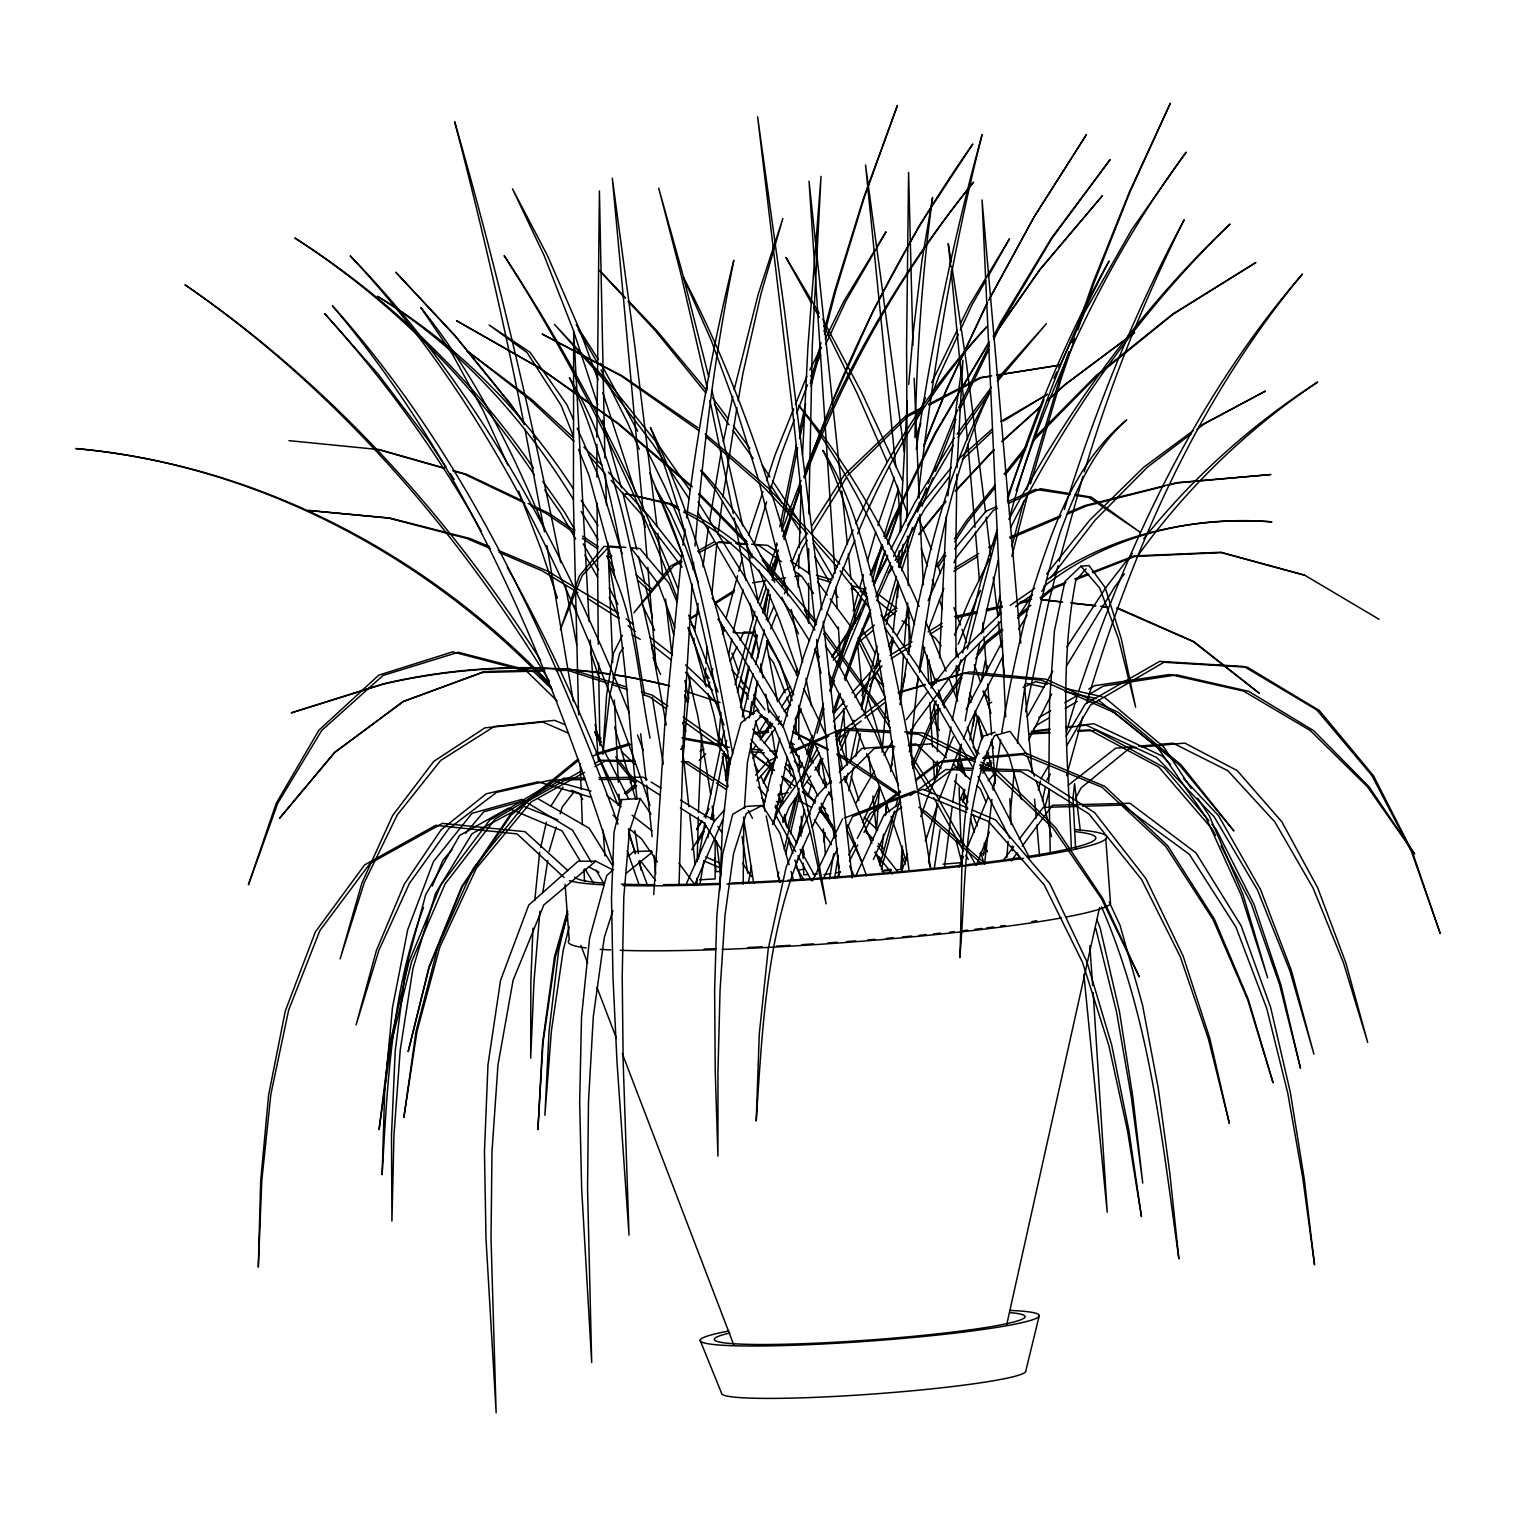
<?xml version="1.0" encoding="UTF-8"?>
<svg xmlns="http://www.w3.org/2000/svg" width="1516" height="1516" viewBox="0 0 1516 1516"><rect width="100%" height="100%" fill="white"/><g stroke="black" fill="none" stroke-linecap="round" stroke-linejoin="round"><path stroke-width="1.5" d="M715.154 838.803L715.135 878.92L699.388 879.811M596.868 444.264L596.944 477.18M596.868 437.214L599.407 190.959L604.903 458.022M808.634 583.3L808.786 622.716M808.653 574.052L808.71 548.584M743.181 884.131L743.825 817.313M795.824 754.816L795.843 750.155M795.976 733.839L796.09 717.504M1048.807 781.593L1049.584 701.358L1054.435 630.864L1064.914 581.519L1080.889 566.226L1089.019 565.525L1105.183 587.639L1121.253 638.558L1135.636 707.252L1118.543 638.786L1099.763 588.113L1080.889 566.226M808.805 513.848L812.292 345.553L821.028 176.387L807.952 346.179L802.533 454.819M960.917 769.199L961.068 759.838M796.544 675.549L796.658 668.575M936.926 777.556L937.21 761.07M937.362 751.652L938.29 704.618M679.035 885.155L683.83 723.17L692.13 583.812M897.699 597.285L898.022 583.281M914.906 437.631C916.801 357.359 921.633 277.087 932.586 197.516L921.842 261.302L913.182 332.762L908.709 384.458M956.842 474.432L955.459 578.373L956.084 656.485M957.013 467.515L962.925 360.258L956.369 406.383L947.936 495.884M697.189 861.619L698.308 817.105M698.421 812.424L701.624 735.355M798.193 587.109L798.572 573.181M798.705 568.519L799.084 554.591M799.273 547.617L801.187 489.592M938.48 697.606L938.612 692.926M939.598 657.849L946.287 516.748M798.856 707.65L798.724 739.448M902.02 867.891L902.683 849.131M532.969 928.095L530.846 981.743L530.695 1058.13L533.992 981.458L539.923 911.211M898.59 566.984L899.234 550.706M899.973 532.116L907.288 400.906M719.683 890.802L722.488 825.974L729.499 764.159L740.945 723.018L756.446 710.17L774.335 727.509L792.697 770.393L810.169 831.431L826.144 903.896L813.163 831.166L798.667 769.882L783.279 726.732L768.385 709.147M653.756 894.573L664.804 725.008L682.048 552.127M718.281 742.594L721.048 712.274M900.637 696.242L903.555 654.154M885.761 814.016L886.519 802.248M744.413 808.199L747.388 762.586L755.878 721.711L762.131 715.419M972.912 726.183L975.262 712.312M879.432 787.088L876.438 831.052L872.875 795.919M902.399 846.193L900.788 869.407L896.089 869.862M693.134 569.637L693.627 562.569M704.599 684.19L705.755 667.969M706.077 663.326L707.214 647.105M682.901 759.042L689.97 677.538M1006.813 857.525L1008.083 841.342M1009.694 820.554L1014.223 771.625M904.123 647.18L907.743 602.989M882.066 752.163L886.083 705.073M694.991 546.101C703.083 450.233 714.718 354.573 733.839 260.221C712.785 345.023 697.568 431.207 686.558 517.847M910.017 751.33L918.317 676.686M711.819 594.082L716.841 543.6M534.788 900.315L539.658 852.163M693.513 642.746L693.987 638.103M694.688 631.149L698.099 603.52M918.203 496.964L919.397 485.48C933.401 367.44 952.92 249.969 982.103 134.678C953.564 238.05 931.809 343.222 916.251 449.323M880.341 864.48L881.061 857.487M881.554 852.826L883.506 834.198M885.458 815.57L886.917 801.604M890.858 653.472L892.583 637.137M893.076 632.475L898.23 583.508M1017.388 743.371C1025.479 671.778 1038.441 600.507 1060.442 531.775C1075.526 490.938 1093.244 449.305 1126.653 419.951C1075.109 462.172 1052.805 527.814 1033.021 589.137C1020.116 636.512 1009.296 684.455 1001.678 732.967M984.528 864.385L991.919 799.425M919.17 669.636C932.416 574.905 948.353 478.488 990.156 391.545C945.34 472.651 925.329 564.312 908.122 654.533M753.149 714.68L757.147 682.257M749.984 715.552L751.765 701.7M900.182 567.306L903.138 544.244M906.075 521.201L907.269 511.972M944.316 868.422L952.219 806.569M952.806 801.983L956.691 774.316M890.707 771.492L893.701 748.354M682.939 545.286L685.061 529.274M702.912 566.776L708.465 527.587M717.921 534.352L722.279 501.815M722.905 497.172L736.909 407.615M823.889 841.797L825.159 832.606M827.054 818.811L827.679 814.225M749.226 717.807L757.773 681.196M934.254 868.706L940.091 829.555M766.357 619.949L770.185 594.575M993.132 790.196L1000.655 739.846M542.766 892.772L547.712 860.52M928.512 861.732L937.324 804.238M757.848 657.868L758.91 650.97M764.651 614.132L767.892 593.419M957.43 769.673L961.466 744.091M965.142 720.839L979.639 642.86M742.347 716.916L753.168 673.521M899.992 704.694L907.288 659.1M834.596 878.276L838.348 855.232M848.846 790.746L853.356 767.835M962.963 801.016L964.839 789.495M709.621 520.613L721.389 450.953M925.404 840.281L926.181 835.695M935.751 778.163L937.457 769.01M725.652 780.55L730.106 757.792M829.46 878.92L833.743 853.641M699.937 884.15L703.898 860.88M707.858 837.609L709.052 830.635M711.023 819L724.231 751.917M773.672 823.472L787.486 757.015M838.973 741.097L844.033 711.554M738.121 400.793L742.916 373.505L760.899 294.218L782.862 218.475L758.208 294.275L734.218 389.536M698.383 859.117L704.883 822.657M705.698 818.109L724.08 730.617M772.629 578.411L776.381 557.755M781.82 527.909L797.624 447.788M983.334 855.365L985.419 843.919M945.624 756.389L951.044 726.884M952.294 720.081L965.863 655.973M1025.612 711.762L1048.276 604.069L1058.092 565.658M770.829 575.019L772.971 563.554M775.112 552.108L776.817 542.955M779.83 526.924L796.506 444.7M972.666 743.484L977.877 715.969M985.722 674.696L987.466 665.524M981.402 633.726L998.267 560.143M748.468 882.217L751.557 866.28M969.842 739.903L975.205 712.444M981.458 680.4L985.476 659.82M728.628 655.083L731.773 639.108M733.119 632.267L743.03 589.421M818.015 770.64L820.27 759.289M855.706 756.408L860.425 733.555M864.177 715.249L878.655 653.946M740.471 707.82L749.454 667.059M723.284 441.857L732.797 396.358M725.292 775.282L728.628 759.345M740.547 702.439L748.771 666.149M916.214 688.018L918.109 678.997M919.53 672.232L924.741 647.389M928.512 629.33L943.862 588.398M845.909 782.389L847.842 773.274M850.268 761.866L857.052 729.935M861.429 709.393L877.101 646.005M725.216 747.312L726.695 740.395M1042.383 800.751L1045.358 786.937M789.457 747.862C805.868 677.197 826.144 607.044 854.929 540.321M799.614 438.674L805.565 411.31M708.806 686.691L709.791 682.2M711.25 675.454L712.728 668.727M967.379 649.094L997.054 534.125M722.507 634.313L724.023 627.472M998.419 615.363L1001.451 601.7M799.557 431.056L805.64 403.749M1006.662 1324.927L1099.555 907.572M540.7 847.539L546.366 822.203M1038.308 790.253L1040.374 781.062M996.827 609.773L999.916 596.129M567.571 911.666L558.665 950.437L549.057 1031.486L544.907 1115.321L551.369 1031.183L563.27 949.85L569.22 926.939M785.629 854.02L789.343 838.234M790.405 833.743L799.406 795.426M1066.525 775.718L1082.746 716.879M777.708 876.494L778.788 871.984M784.189 849.377L799.159 788.472M763.401 807.099L779.868 738.311M899.538 698.99L905.545 674.052M1039.256 1315.642L1025.764 1371.165A152.472 11.692 -4.2 0 1 873.481 1394A152.472 11.692 -4.2 0 1 721.616 1393.337L700.146 1340.371M760.028 672.062L767.892 640.112M796.336 843.881L804.655 809.847M750.78 558.002L751.879 553.511M754.096 544.547L766.66 501.815M751.746 658.058L757.45 635.583M763.154 613.108L768.858 590.634M956.331 677.747L960.936 659.725M962.66 652.96L980.454 583.129L997.035 530.013M751.064 657.129L756.825 634.598M762.586 612.066L768.328 589.535M1059.248 561.147L1082.955 476.327M872.212 581.481L881.497 545.533M883.828 536.55L898.249 489.479M886.216 624.554L898.022 581.822M1011.854 556.201L1028.132 492.908M1030.444 483.869L1061.901 376.328L1074.787 338.807M811.022 386.22L820.971 347.808M824.477 334.259L835.581 291.318L864.253 197.573L897.472 105.343L863.798 197.345L834.691 290.882L823.965 331.454M755.536 664.406L764.424 630.22M1044.96 807.213L1049.64 789.23M1011.892 546.253L1023.736 501.133M1026.711 489.839L1060.48 375.76L1068.932 351.541M810.283 383.302L820.99 342.73M737.363 692.092L757.223 617.088M883.639 621.2L896.581 576.364M787.41 827.888L795.294 798.288M881.327 869.369L900.087 798.837M726.031 618.357L737.572 575.758M738.785 571.267L742.423 557.812M879.886 865.56L894.573 811.079M895.785 806.531L897.624 799.728M735.07 684.607L754.968 611.649M817.977 771.189L821.085 760.103M834.16 713.505L840.527 693.665M1086.555 703.329C1132.187 549.133 1198.853 398.462 1302.415 274.055C1198.038 394.842 1128.529 541.326 1078.482 691.883M801.926 786.52L814.547 742.006M817.067 733.1L824.003 708.616M1009.087 519.495C1032.965 430.07 1065.824 342.976 1109.049 261.055C1066.847 336.969 1032.832 417.355 1007.496 500.432M567.534 911.04L554.591 956.331L542.595 1042.61L537.915 1129.553L543.012 1042.818L555.443 956.748L567.932 913.826M801.073 781.763L823.472 703.614M853.167 610.702L858.321 592.718M859.61 588.227L863.476 574.754M867.36 561.28L875.736 532.078M807.99 796.241L811.212 785.155M549.114 851.31L556.258 827.073M560.143 813.865L562.095 807.251L573.256 792.83M782.938 727.036L803.878 655.651L830.882 580.42L853.129 529.899M874.58 583.925L885.496 550.895M1084.281 471.912C1110.015 385.121 1143.67 300.736 1184.148 219.801C1134.631 312.05 1095.329 409.51 1064.327 509.452M1066.411 731.565L1077.819 694.082M769.408 492.814L781.138 454.554L794.308 419.743M772.61 577.236L778.75 557.301M784.208 539.582L799.216 490.824M772.231 576.137L778.428 556.145M783.924 538.388L797.681 493.97M806.664 753.225L812.235 735.412M1007.382 496.831L1043.974 399.618M809.241 753.812L813.429 740.452M901.565 570.698L918.563 517.316M922.107 506.211L932.909 477.862M612.9 910.604L604.297 937.475L593.306 1016.668L588.492 1101.658L587.545 1188.392L591.695 1362.581L581.651 1188.658L579.662 1102.056L581.519 1017.198L589.591 938.139L606.722 875.547L613.411 869.578M782.749 821.16L784.928 814.452M760.236 605.718L766.054 587.886M770.412 574.507L778.409 549.986M782.787 536.607L801.339 486.105M899.462 567.496L912.461 527.549M917.521 512.029L926.352 487.925M925.499 841.209L937.835 803.442M640.283 798.477L629.405 831.374L623.815 896.922L622.223 976.607L623.152 1061.503L629.026 1235.104L616.993 1061.882L612.976 977.195L611.498 897.699L614.018 832.341L621.806 799.633L640.283 798.477L650.989 814.073M748.487 535.394L762.965 491.62M766.584 480.667L775.263 454.402L793.683 408.77M757.697 602.629L765.163 580.268M768.157 571.324L777.121 544.49M781.612 531.074L801.035 480.572M778.258 811.041L781.252 802.116L794.668 777.367M829.707 690.727L861.562 599.01M877.878 525.465L894.364 477.521M830.256 683.849L855.1 611.384L864.783 587.753M1077.8 329.976L1093.718 283.606L1129.761 192.456L1170.352 103.259L1129.287 192.267L1092.771 283.227L1072.002 342.73M887.77 544.32L899.935 509.281M832.871 712.046L838.992 694.347M844.355 678.865L856.597 643.447L870.601 609.375M930.085 718.565L936.225 700.828M884.605 551.976L873.614 585.081L887.713 555.443M887.656 543.183L899.14 510.248M873.405 807.782L880.284 788.055M901.414 872.06L907.61 854.285M920.78 816.537L926.996 798.761L953.337 736.814M845.17 680.513L862.206 632.267L870.771 613.165M909.221 751.803L910.832 747.35M1016.213 490.597C1056.027 370.302 1110.337 254.195 1186.156 152.206L1131.883 229.39L1084.603 312.315L1058.85 367.687M830.351 691.561L834.444 680.457M839.352 667.135L866.11 602.155M804.067 477.805L825.102 421.334M831.564 403.957L873.064 310.837L919.435 225.316L972.817 144.039C900.694 245.933 844.943 358.667 804.048 476.498M795.54 865.276L798.78 856.521M824.78 786.501L826.41 782.123M798.364 491.734L799.993 487.394M822.809 782.862L824.458 778.485M796.772 413.224L807.46 384.95M915.986 436.324L920.913 423.419M929.933 399.75L938.972 376.101L958.396 334.202M830.654 682.238L832.36 677.823M837.476 664.614L849.396 633.802L867.417 596.584M976.569 864.897L989.304 832M935.467 471.343L955.933 419.212M770.697 628.685L776.704 613.449M784.416 593.836L786.994 587.317M793.853 569.883L802.419 548.11L807.327 540.246M954.019 562.701L955.724 558.419L993.359 510.324L997.642 508.353M804.825 477.407C845.132 370.927 902.096 270.909 973.499 182.204C902.778 269.374 845.454 367.308 804.598 471.874M928.076 483.585L957.562 409.907M939.295 798.989L960.784 745.55M963.361 739.145L970.24 722.052L1003.27 655.386M795.445 404.412L806.834 376.158M923.907 445.06L945.7 391.166L987.219 302.783M923.718 446.386L946.268 390.484L987.598 302.328M863.343 594.632L866.015 588.056M871.359 574.886L882.937 546.385M886.5 537.611L893.625 520.064L935.959 432.818L958.491 393.989M782.995 822.506L789.211 807.137L798.667 793.55M767.683 621.427L773.899 606.21M781.896 586.654L784.549 580.135M791.655 562.739L797.871 547.522L806.683 533.765M958.188 644.262L976.626 598.953M959.855 800.467L964.252 789.703M423.551 907.383C391.204 992.241 387.414 1084.925 382.108 1174.729L384.723 1090.099L392.473 1007.59L407.728 929.687L433.443 861.638L472.026 813.315L521.826 799.425L572.65 830.313L591.411 862.301M432.325 886.026L442.861 860.387L451.957 849.585M870.051 574.886L882.35 544.812M884.984 538.37L892.014 521.182L934.747 433.652L989.114 341.991M914.868 423.419L925.499 397.609M931.715 382.563L957.24 330.033M875.85 596.603L890.442 562.701M857.62 533.84C888.528 458.192 931.809 387.509 986.708 326.869C932.454 384.571 888.755 451.616 855.896 523.589M959.154 867.095L963.57 856.445M966.223 850.04L988.299 796.753M772.478 824.439L778.807 809.449L819.417 752.542M933.382 685.061L936.13 678.562M954.455 635.261L970.032 598.441L989.702 558.684M694.442 885.439L722.658 819.777M928.133 600.601L943.9 564.028M912.575 768.385L936.073 714.396L940.166 708.635M911.779 764.917L934.5 713.221L938.612 707.479M686.521 883.43L713.922 821.767L724.705 809.696M873.387 859.534L894.194 812.747L901.736 807.137M877.423 598.289L891.673 566.434M840.584 750.117L849.168 730.939M852.03 724.553L853.944 720.29M860.614 705.376L864.423 696.848M862.377 822.563L879.602 786.368M839.864 744.489L844.677 733.858M862.017 695.598L864.916 689.23M1028.663 739.941L1051.649 694.12M960.348 330.014L972.002 304.887L985.646 280.839M810.169 831.507C766.85 921.008 762.719 1023.376 756.219 1120.987L759.27 1034.196L768.252 948.694L786.16 867.171L816.631 795.995L831.166 780.74M812.121 827.319L826.656 795.9L831.602 790.992M856.426 874.543L884.074 814.774L900.921 802.438M1053.885 378.318L1056.86 371.932M810.757 376.252L820.706 354.934M825.689 344.265L845.606 301.627L886.026 231.815L877.556 245.781M823.7 878.086L837.647 848.391M846.61 829.29L852.598 816.555L923.111 789.211L967.833 808.161M730.162 661.279L737.041 646.631M739.998 640.358L743.939 632.001L755.044 632.475M855.782 803.272L874.353 771.075M977.517 596.792L980.511 590.539M1010.452 528.023C1066.544 415.706 1139.596 311.462 1230.063 224.084C1141.358 307.843 1069.424 407.69 1011.437 514.739L1009.372 518.927M992.355 788.301L995.406 781.991M873.424 584.172L887.656 557.585M959.344 410.533L988.773 349.627M993.852 339.129L1001.962 322.321L1052.047 238.22L1110.129 159.597L1051.46 238.031L1000.768 321.904L993.567 336.571M812.443 880.834L842.669 818.697M893.511 556.429L920.06 502.118L953.185 445.439M958.586 407.804L989.455 344.966M809.904 369.942L821.16 347.145M825.254 338.864L843.654 301.57L875.13 249.761M960.348 323.742L969.709 304.887L1009.523 238.77L987.92 276.841M622.375 635.337L613.146 653.851L606.552 695.465L602.762 754.362L609.792 695.275L619.627 653.434L623.36 647.825M763.363 783.317L772.895 764.405M763.23 781.82L772.781 762.965M849.396 861.278L857.753 844.81M864.025 832.474L874.486 811.913L900.656 792.129M890.953 549.133L914.622 502.99L954.284 437.935M837.078 877.688L840.262 871.51M848.77 855.005L855.138 842.612M857.26 838.481L870.013 813.732L900.201 791.011M776.116 807.952L780.456 799.557M966.185 709.355L1002.663 641.022M801.623 778.485L803.802 774.354M810.34 761.942L817.958 747.483M1066.999 665.183L1114.81 586.806L1124.398 573.901M1075.564 798.288L1081.041 787.941L1129.761 748.07L1136.64 747.445M962.679 802.002L966.033 795.767M869.521 686.35L879.488 667.874M889.475 649.398L893.928 641.192M897.245 635.033L908.349 614.492M798.022 771.17L802.495 762.927M806.967 754.684L813.675 742.309M989.455 298.709L1033.988 217.091L1086.366 134.697L1034.177 216.864L988.697 300.301M866.034 687.184L868.27 683.072M876.096 668.745L880.588 660.54M888.414 646.214L892.886 638.009M906.303 613.43L908.558 609.337M1027.28 716.727L1052.748 671.266M619.021 803.366L621.333 799.273M890.1 768.043L892.431 763.969M909.903 733.422L915.721 723.246L962.622 660.029L1000.655 621.674M895.141 560.427L925.139 508.391L949.566 476.422M960.86 389.896L988.659 343.203M1046.836 780.039L1050.361 773.956M1066.847 745.607L1090.402 705.111L1163.909 662.284L1247.46 667.248L1319.356 710.53L1373.534 775.813L1412.419 852.049L1440.2 933.477L1411.585 851.859L1371.847 775.453L1316.817 709.981L1244.049 666.509L1159.683 661.374L1085.323 704.011L1066.108 736.34M795.275 720.365L801.206 710.208M832.057 657.394L859.136 616.083M795.142 719.039L801.092 708.92M831.943 656.257L860.368 613.127M697.133 843.502L704.315 831.431M711.478 819.379L713.865 815.343M1040.905 778.75L1049.299 764.614M691.751 849.813L706.039 825.955M710.796 818.015L713.183 814.035M883.942 755.176L892.318 741.248M696.867 828.683L701.719 820.743M704.144 816.783L708.995 808.862M696.621 829.764L701.567 821.691M705.262 815.627L707.745 811.591M1018.581 629.216L1027.147 615.288M1041.795 591.392L1046.684 583.433M907.515 525.389L917.464 509.3L951.442 467.402M758.663 732.702L766.092 720.668M778.504 700.582L784.701 690.557L790.632 686.71M812.235 532.362L846.572 477.275M550.706 806.436L563.061 787.012M811.704 525.919L844.374 474.868L905.81 415.934L924.4 406.364M1019.226 615.136L1031.96 595.238M938.158 567.136L945.813 555.406M954.758 541.743L967.511 522.224L995.121 487.565M1066.98 646.858L1106.472 586.73L1132.263 553.53M936.338 566.188L945.359 552.563M954.36 538.919L965.938 521.39L995.178 485.006M760.634 738.121L769.749 724.515M781.46 707.025L791.864 691.486M802.722 787.714L810.814 776.059M814.869 770.242L822.961 758.587M994.06 335.453L1039.995 269.602L1102.435 195.659L1039.597 269.886L993.094 336.287M957.923 437.347L990.535 391.071M997.32 381.426L1046.438 323.647L998.229 377.863M942.895 704.788L961.997 677.917M975.622 658.721L986.537 643.352L1002.929 629.936M942.725 701.737L961.921 674.923M977.005 653.87L985.229 642.386L1001.678 629.007M957.032 434.182L991.369 387.243M1011.191 861.012L1016.686 853.584M1022.182 846.155L1052.426 805.28L1129.988 803.272L1195.916 852.826L1241.092 925.707L1270.635 1007.42L1290.324 1092.297L1304.158 1178.33L1314.543 1264.799L1302.85 1178.633L1287.709 1092.903L1266.713 1008.33L1235.862 926.939L1189.378 854.342L1122.143 805.091L1082.708 806.247M1136.735 557.282C1185.834 488.569 1247.403 428.895 1317.707 382.07C1251.723 424.461 1192.694 477.502 1143.727 538.767M752.827 758.531L759.895 749.056M764.14 743.371L775.453 728.211M1003.725 859.667L1013.617 846.591M1019.264 839.144L1043.273 807.403L1078.065 806.379M753.092 749.245L755.897 745.55M760.103 740.016L772.724 723.397M1050.759 577.729L1094.95 520.329L1147.29 467.288L1191.5 433.576M906.227 719.721L927.944 691.675M930.843 687.942L951.101 661.772L1001.299 612.938M888.338 573.351L892.735 567.818M897.112 562.284L905.886 551.218M919.037 534.617L945.776 501.777M888.262 572.461L892.64 566.946M897.036 561.432L905.81 550.403M918.961 533.859L945.719 501.133M1005.298 474.792L1025.65 449.267M1046.627 574.128L1089.682 520.234L1143.765 467.212L1193.149 430.734M1003.952 474.11L1027.355 445.003M954.682 548.963L985.893 511.29L996.656 506.534M465.601 833.383L483.794 811.761L522.338 801.263M833.421 721.597L847.103 705.925M854.702 697.227L882.066 665.903M756.749 780.854L775.339 759.63M988.186 780.816L994.269 773.842M1033.855 728.533L1036.906 725.046L1048.977 717.959M1086.062 568.86L1075.754 580.571C1058.869 668.499 1067.719 758.682 1071.319 847.482M755.536 775.15L767.854 761.335L776.325 757.64M833.459 713.657L844.298 701.51M852.03 692.831L870.62 671.986M873.709 668.518L879.905 661.582M982.595 773.198L992.014 762.756M630.239 782.673L633.385 779.3M955.402 491.449L993.909 450.1M955.345 490.824L993.852 449.646M778.276 724.421L781.498 720.991M836.264 662.7L841.096 657.565M839.22 772.269L861.808 748.525L893.511 745.872M775.984 719.967L779.262 716.556M784.151 711.421L790.689 704.58M833.175 660.123L839.693 653.282M633.536 788.945L636.758 785.686M699.255 760.369L705.698 753.812M1033.457 440.625L1097.129 375.797L1173.1 314.248L1255.892 262.495L1172.702 314.058L1096.333 375.381L1033.931 438.37M839.826 782.806L874.353 748.411L894.8 746.763M847.785 475.304L908.084 416.237L922.732 408.543M962.489 459.5L991.502 432.287M982.482 768.934L991.123 760.975M1002.057 441.63L1040.488 406.913M1047.48 400.603L1064.952 384.818L1134.669 332.572L1064.933 384.59L1047.461 400.319M1002.019 441.194L1040.469 406.61M983.922 760.445L989.095 755.802M628.458 856.142L633.48 851.67L651.804 850.855M957.354 460.106L992.184 429.123M595.693 861.183L543.808 904.995L513.109 980.246L497.987 1064.857L491.98 1151.686L491.032 1238.837L496.149 1412.741L486.011 1238.837L484.457 1151.724L487.962 1064.895L500.564 980.283L528.762 905.052L578.127 861.24L595.693 861.183L612.483 869.691M624.44 793.38L635.261 784.359M856.957 643.713L873.178 630.315M885.799 619.892L896.638 610.948M626.127 794.232L635.204 786.747M680.627 749.359L684.266 746.365M1017.482 618.016L1028.398 609.072M1041.151 598.63L1053.885 588.189L1064.819 583.906M577.994 759.099L510.532 814.225L461.755 886.443L428.952 967.17L408.145 1051.744L429.18 967.398L462.228 886.936L511.214 814.945L578.923 760.085M857.961 638.425L874.391 625.066M883.525 617.637L896.316 607.253M1018.127 615.629L1030.918 605.244M1040.052 597.816L1052.843 587.412L1065.994 582.296M626.127 873.349L652.335 852.163M985.04 755.897L988.678 752.978M1068.249 785.231L1115.662 748.184L1134.025 746.592M836.965 739.656L861.164 720.915M864.878 718.034L885.344 702.173M1197.034 429.369L1204.405 423.76L1265.481 391.052L1198.853 426.527M835.43 736.018L885.363 697.966M915.607 780.835L941.777 761.051L974.447 758.019M915.304 779.641L937.949 762.605L973.234 759.251M924.362 790.272L954.53 767.778L972.95 768.366M910.282 795.578L914.034 792.83M917.767 790.082L945.851 769.522L971.699 770.223M1015.549 606.646L1032.51 594.518M1043.823 586.427C1107.817 536.152 1191.349 515.08 1271.905 521.883C1192.997 516.141 1111.171 534.238 1046.173 580.382M1010.111 605.415L1034.784 588.284M689.174 618.85L699.009 612.635M714.756 602.686L734.426 590.255M891.048 658.683L910.832 646.29M930.635 633.878L942.516 626.449M691.069 618.547L698.933 613.696M714.661 604.012L734.312 591.903M953.886 571.172L977.63 556.543M889.949 655.405L912.045 641.799M928.114 631.926L942.156 623.265M1003.44 421.069L1047.537 394.236L1000.882 421.372M954.587 568.121L978.616 553.567M988.622 547.484L994.61 543.846M1065.085 708.522L1077.156 701.453M1089.246 694.366L1103.326 686.104L1176.587 674.866L1248.691 691.334L1313.747 730.731L1369.1 786.804L1414.618 854.02L1367.375 786.709L1310.298 730.541L1243.537 691.05L1169.708 674.487L1094.742 685.63L1088.734 689.06M700.146 751.216L703.917 749.056M1038.631 717.636L1050.645 710.777M1064.687 702.78L1076.701 695.92M582.258 770.526L527.435 801.358L473.542 867.986L437.897 946.969L416.066 1031.221L403.862 1117.5L416.995 1031.373L439.735 947.254L476.308 868.422L531.112 801.945L584.589 772.364M594.443 763.685L600.544 760.255L633.423 760.52M681.158 560.238L670.925 565.942L633.896 612.805L673.786 565.866L682.124 561.489M697.531 551.104L713.903 541.989M594.878 766.679L605.149 760.994L635.185 761.278M515.023 810.548L472.044 833.724L435.623 893.303L412.958 968.44L400.186 1050.361L393.971 1135.124L391.924 1221.062L391.488 1135.465L395.221 1051.043L405.511 969.463L425.712 894.648L459.632 835.411L508.315 808.18L562.038 830.844L580.154 860.899M929.005 405.246L981.269 377.787L990.441 376.309M698.781 552.753L719.607 541.837L731.053 542.671M928.531 404.222L980.132 377.636L991.767 375.797M762.453 805.451L746.27 813.486L733.573 853.451L724.989 915.361L720.062 990.062L717.959 1071.49L717.94 1156.177L715.249 1071.641L714.623 990.384L716.841 915.854L722.696 854.095L732.683 814.3L746.137 806.417L762.453 805.451L779.963 833.175L789.097 864.707M987.522 704.22L991.71 702.249M1023.073 687.544L1035.636 681.65L1047.082 684.247M1008.311 503.445L1040.355 488.702L1070.448 493.666M1007.401 501.758L1035.371 489.365L1070.22 494.614M790.329 753.016L828.873 735.961M835.297 733.119L846.004 728.4L890.612 731.072M791.125 751.14L839.769 729.821L890.707 732.645M1010.262 538.502L1060.309 517.145M1066.847 514.36L1086.422 505.984L1163.909 486.352M1009.485 537.232L1060.973 515.573M1067.416 512.863L1084.565 505.643L1176.662 482.713L1270.844 474.527L1177.591 482.884L1168.476 485.196M1075.754 579.624L1088.867 574.488M1093.244 572.783L1134.783 556.505L1221.346 552.62L1304.783 575.303M1074.768 578.904L1087.938 573.787M1092.316 572.082L1133.987 555.917L1220.816 552.241L1304.518 575.095L1379.105 619.324M844.848 817.863L914.603 791.049L966.734 812.481M995.102 732.19L982.539 736.435C957.051 806.91 963.134 883.98 959.78 957.676C966.374 883.563 962.262 804.56 994.42 735.715L1009.959 731.28L1026.616 754.134M595.977 753.66L629.727 743.446M592.453 756.029L630.808 744.564M898.704 692.869L925.215 685.005M929.63 683.697L969.406 671.91L1045.907 679.168L1118.088 712.293L1181.229 764.993L1233.872 830.92L1179.732 765.315L1115.113 712.956L1041.435 680.153L963.456 673.218L929.649 683.185M898.078 692.49L925.139 684.512M777.67 795.104L788.187 792.641M956.369 617.751L977.1 612.995M986.329 610.872L1002.455 607.177M1018.581 603.463L1030.103 600.829M954.474 616.576L977.176 611.479M986.253 609.432L1002.133 605.869M1020.287 601.795L1031.638 599.237M902.115 858.814L906.492 858.037M797.681 870.241L804.39 869.066M997.32 375.191L1059.21 365.204M996.41 375.077L1059.172 365.204M823.965 874.618L830.882 873.576M835.505 872.875L840.11 872.193M752.618 582.75L764.936 580.931M771.815 579.908L785.591 577.842M794.782 576.459L800.543 575.549M884.321 870.203L890.953 869.331M754.722 732.474L768.593 730.731M754.816 733.952L768.764 732.266M1031.486 731.849L1049.716 729.613M1065.691 727.661L1086.214 725.16L1156.613 757.432L1214.032 816.612L1257.522 890.1L1289.794 970.524L1313.936 1054.188L1291.31 970.24L1260.554 889.532L1218.58 815.741L1183.428 778.352M1031.505 731.205L1049.963 728.988M1066.108 727.036L1073.025 726.221M1077.63 725.652L1093.775 723.719L1162.658 756.276L1170.655 764.765M979.696 853.83L984.206 853.3M881.952 871.226L891.37 870.317M982.633 758.341L1022.637 754.551L1102.17 787.335L1165.728 846.459L1213.065 919.568L1247.63 999.556L1273.08 1082.822L1248.274 999.29L1214.335 919.056L1167.623 845.682L1104.709 786.292L1025.82 753.244L983.789 757.147M1141.226 747.028L1184.811 743.086L1237.208 770.602L1281.854 821.805L1317.707 887.883L1345.791 962.679L1367.697 1042.439L1343.441 962.698L1313.008 887.921L1274.804 821.861L1227.808 770.678L1173.062 743.181L1159.285 744.375M1138.63 746.194L1154.699 744.773M909.354 744.545L916.138 743.977L941.152 768.1M943.104 864.158L961.694 862.642L961.447 855.592M908.444 745.664L931.184 743.844L946.439 757.81M720.782 871.283L716.064 871.662L714.756 857.696M808.426 874.486L803.802 874.808L803.29 863.116M813.031 874.145L817.655 873.822M1029.269 734.009L1050.001 732.872M1077.63 731.337L1096.049 730.314L1164.098 767.513L1208.802 820.668M1030.975 732.986L1049.716 731.982M1077.819 730.504L1089.53 729.878L1158.887 767.153L1212.345 829.252L1215.586 835.468M776.325 801.718L783.355 801.509M544.604 669.864L484.191 671.588L403.749 701.264L334.865 752.391L279.588 818.242L334.278 752.675L402.555 701.87L482.41 672.479L544.699 670.906M556.22 669.522L570.149 669.125L625.843 686.824M556.239 670.603L567.78 670.318L607.575 683.185M584.816 777.935L563.781 778.201L495.163 818.962L445.022 884.055L411.708 961.39L390.995 1044.278L379.076 1129.572L389.593 1044.619L408.884 962.054L440.796 885.06L489.516 820.308L556.732 779.868L585.119 779.641M598.839 777.765L643.277 777.196L647.199 779.622M599.313 779.508L634.806 779.205L660.559 795.464M681.366 761.714L688.302 761.79L727.301 787.164M733.877 632.74L752.429 633.271L756.408 638.842M981.098 770.469L992.828 770.791M997.528 770.924L1021.026 771.568L1088.905 813.846L1141.586 879.507L1180.244 956.596L1208.404 1038.858L1229.362 1123.451L1209.863 1038.574L1183.124 956.009L1145.925 878.636L1094.685 812.69L1028.265 770.128L979.867 768.593M906.909 733.555L918.488 734.199L974.921 761.961M904.692 731.925L923.471 733.062L974.845 758.966M750.287 751.746L764.31 752.751M735.639 543.012L747.085 543.846M751.652 544.187L767.683 545.362L775.282 550.516M750.951 749.283L762.7 750.212M769.749 750.761L776.798 751.311M718.413 542.349L729.727 543.24M736.511 543.77L747.805 544.68L698.573 494.387M754.589 545.21L759.118 545.57L781.403 561.716M625.824 547.409L609.489 546.12L582.144 575.682L560.333 629.69L579.453 575.796L604.088 546.366L620.234 547.845M630.504 547.788L639.828 548.527L669.106 583.3L677.14 602.307M288.988 440.644L379.246 449.608L444.264 468.008M1041.682 599.768L1062.678 602.117M1072.002 603.16L1095.329 605.775M1102.322 606.571L1106.983 607.082M1040.791 599.502L1061.465 601.833M1070.637 602.875L1095.897 605.737M1100.502 606.248L1107.381 607.025M1074.863 495.315L1088.791 497.419L1140.297 532.343L1091.293 497.096L1075.09 494.424M800.221 879.185L803.916 879.773L796.544 868.043M681.973 737.648L725.804 745.55M683.204 738.917L720.214 745.683M724.837 746.516L729.461 747.369M1026.029 683.356L1044.24 687.279M1064.744 691.713L1096.618 698.592M1065.388 688.397L1102.018 696.716M591.013 791.106L550.611 780.134L496.452 792.413L448.698 828.759L409.491 883.26L378.962 950.096L356.108 1024.835L376.423 950.437L404.431 883.942L441.118 829.783L486.333 793.778L537.972 781.839L591.562 797.416M453.246 470.547L466.701 474.356L521.769 500.47M378.053 449.475L443.885 468.255M452.962 470.851L464.313 474.091L524.858 503.141M816.423 575.17L832.057 579.775M852.144 585.726L865.541 589.686M817.484 578.202L830.957 582.371M851.158 588.625L855.649 590.008M860.14 591.392L866.868 593.476M641.42 691.77L652.562 695.294L667.893 706.172M612.009 684.626L627.472 689.628M642.955 694.631L649.587 696.791L666.68 709.09M684.682 690.917L720.024 702.476M742.12 709.696L754.248 713.524M571.305 790.215L579.548 793.399L582.637 799.557M523.21 806.152L557.793 819.891M971.074 814.263L988.451 821.407L1044.221 884.889L1082.595 962.489L1108.84 1045.528L1127.468 1130.652L1141.453 1216.571L1128.889 1130.349L1111.683 1044.922L1086.839 961.58L1049.887 883.676L995.519 819.872L972.097 809.961M565.297 724.762L554.534 720.346L494.292 726.486L440.758 760.388L397.287 814.888L364.181 882.843L340.115 958.908L361.85 883.184L392.606 815.57L433.728 761.411L484.912 727.851L542.823 722.052L568.576 733.194M489.573 546.707L470.263 538.578L390.124 518.112L308.279 510.437L388.361 518.036L466.757 538.445L490.464 548.64M498.139 550.327L547.447 571.096L618.642 613.355M703.708 860.842L721.01 868.232M499.086 552.336L542.178 570.869L577.918 592.567M705.869 856.976L718.698 862.566M1116.572 608.068L1192.997 641.533L1259.303 693.286L1194.021 641.704L1118.656 608.39M528.136 503.483L549.323 513.526L574.754 530.79M531.131 506.136L545.741 513.147L574.64 533.007M981.193 765.03L991.653 770.185L1052.938 827.963L1101.545 898.798L1139.293 976.891L1102.795 898.514L1055.42 827.395L995.387 769.313L981.004 762.074M760.937 715.723L767.229 718.849M792.413 731.356L828.077 749.075M838.575 754.286L846.97 758.455L899.405 793.986M759.668 715.798L767.987 719.948M792.982 732.399L828.361 750.041M836.699 754.191L898.798 795.35M799.046 800.96L811.591 807.346M819.948 811.61L828.305 815.873M678.239 507.235L672.005 503.975L625.123 493.61L669.238 504.051L679.452 509.755M684.474 510.494C739.277 535.148 781.574 581.14 814.926 630.087M821.464 806.607L825.557 808.748M588.549 866.754L598.972 872.287M683.545 512.029C738.557 539.26 778.295 589.516 809.544 641.06M632.096 634.73L640.302 639.316M537.99 798.743L589.099 828.134L612.748 865.939M587.829 598.593L619.059 618.566M651.122 782.029L660.957 788.055M680.589 800.126L713.979 820.649M680.343 807.971L704.106 822.98L721.749 850.211M682.769 760.899L712.444 780.418M716.405 783.014L726.297 789.514M790.461 560.787L809.449 573.635M582.58 536.114L598.233 546.726M608.03 553.359L611.933 556.012M918.829 807.156L926.598 812.424L985.021 863.476M697.985 427.796L622.545 376.101L542.178 334.051L621.219 375.968L698.838 430.62M790.48 741.968L794.308 744.602M819.209 761.676L823.055 764.31M582.334 538.313L597.759 548.906M607.385 555.538L611.232 558.172M683.204 717.049L723.435 745.588L727.983 750.989M683.773 721.389L719.873 747.369L730.371 760.047M794.403 571.115L801.831 576.497L813.58 593.476M750.287 752.107L774.543 770.45M783.867 777.519L791.333 783.166M802.514 791.617L815.57 801.509M753.566 755.006L774.164 770.602M781.65 776.268L794.744 786.198M802.229 791.864L815.343 801.793M878.541 594.386L896.904 608.522M906.075 615.591L909.752 618.414M929.952 633.953L935.467 638.198L941.171 645.74M626.222 618.869L633.631 624.611M644.414 693.76C625.786 587.469 616.557 476.043 569.391 377.636C617.258 455.88 629.443 549.588 650.156 637.44L672.535 654.76M685.516 664.823L712.596 690.33M606.722 795.369L621.219 806.72M632.077 815.229L651.994 830.825M628.079 625.748L635.299 631.471M651.539 644.376L671.399 660.161M876.456 600.033L894.8 614.719M902.134 620.594L909.467 626.468M1098.418 700.051L1157.959 747.975L1205.58 816.707L1241.111 894.99L1267.603 977.725L1243.044 894.648L1209.427 816.025L1197.678 798.269M722.26 753.66L729.461 759.63M612.995 815.191L618.339 819.644M629.064 828.532L641.552 838.898L657.451 861.865M1104.292 697.227L1163.72 746.952L1191.14 788.396M692.395 486.655L619.04 423.987L540.34 368.35L456.638 320.786L539.658 368.142L617.675 423.57L690.367 486.049M773.653 753.414L777.158 756.408M785.932 763.893L792.944 769.863M806.967 781.839L813.978 787.827M705.167 433.955L768.025 487.83L839.807 564.066M705.888 436.76L764.026 487.451L807.706 533.822M921.899 811.098L981.534 863.533M794.308 761.203L801.282 767.418M636.019 574.659L651.596 588.663M691.391 624.478L694.84 627.586M866.28 832.796L873.159 839.03M878.314 843.692L883.468 848.373M567.932 870.658L524.972 831.659L442.426 823.378L370.188 863.305L319.857 930.616L288.646 1010.073L270.852 1094.344L261.813 1180.414L258.307 1267.092L260.695 1180.737L268.616 1095.007L285.292 1011.039L315.385 931.904L364.598 864.935L435.717 825.329L517.145 833.933L563.99 877.48M573.465 437.593L531.775 399.542L466.985 350.764L530.107 399.864L574.014 441.346M583.868 447.125L601.985 465.26M638.312 580.742L650.516 591.884M953.223 764.007L970.183 779.527M976.967 785.743L980.359 788.832L985.912 801.831M864.177 817.332L877.802 830.275M873.652 676.742L883.79 686.407M552.317 689.477L533.859 671.815L458.344 652.278L382.979 675.473L321.695 730.485L277.693 803.347L248.434 884.738L276.272 803.234L318.853 730.276L378.735 675.151L452.678 651.861L526.772 671.304L557.13 700.979M954.474 780.967L962.812 789.002L967.928 802.002M621.446 751.5L634.73 764.348M685.422 672.308L717.106 703.822M548.735 682.408C424.594 552.771 255.56 464.578 75.8 448.565C257.095 465.147 427 555.425 551.199 687.051M699.028 493.363L747.085 541.951M631.869 778.845L635.147 782.18M625.502 297.799L599.407 270.416L624.914 297.951M628.761 301.229L656.504 330.317L706.873 390.692M812.557 538.976L837.192 567.192M628.117 301.381L655.253 330.602L705.869 392.947M608.276 472.063L649.113 516.331L681.082 556.732M972.988 746.914L979.165 753.85M986.897 762.51L989.986 765.959M589.212 455.71L604.903 473.314M611.175 480.364L644.092 517.335M701.264 470.301C732.114 502.952 754.779 542.368 774.714 582.371M731.963 670.015L738.159 677.084M741.248 680.627L748.98 689.458M753.623 694.764L764.936 709.905M738.955 685.175L748.051 695.768M752.675 729.139L777.196 757.943M784.852 766.963L795.578 779.565M803.253 788.566L815.002 803.272M760.35 555.349L816.802 621.958M1211.777 824.211L1216.249 829.517L1253.922 904.105L1280.887 984.737L1300.501 1068.249L1279.58 984.642L1251.325 903.934L1221.005 845.852M762.15 559.935L787.808 590.444M804.409 610.19L816.499 624.554M758.265 787.05L765.845 796.052M774.941 806.872L779.489 812.273L796.639 843.161M751.045 739.505L773.331 766.49M782.256 777.272L791.181 788.074M761.847 798.06L764.841 801.68M595.03 731.622L600.923 738.842M615.685 756.901L636.341 782.161M595.599 734.919L601.492 742.158M616.197 760.274L635.337 783.81M842.744 567.704L867.758 598.744M881.004 615.155L891.313 627.927L944.809 705.755L975.527 757.583M874.959 852.409L892.356 874.012M840.072 570.831L868.82 607.272M960.386 797.795L966.109 805.091L967.492 809.582M865.958 831.014L873.216 840.319M877.556 845.909L897.889 871.946M700.733 470.889L716.026 490.691L737.78 526.962L752.884 557.755M640.377 860.671L655.556 880.455M982.899 691.334L989.702 700.259M649.72 524.707L682.067 567.173M631.755 548.906L658.342 583.812L674.847 627.681M956.88 666.471L959.742 670.243M817.465 581.86L827.319 595.068M830.143 598.839L852.674 629.007M678.903 863.154L694.347 884.074M712.71 397.893L727.87 418.473M733.384 425.958L749.908 448.395M824.306 631.073L889.229 721.161M823.662 633.84L876.21 706.02M968.516 698.383L971.244 702.173M714.226 404.128L729.006 424.802M733.043 430.43L753.206 458.609M768.366 655.556L773.691 663.004L785.25 692.907M819.076 808.976L834.046 829.915M523.645 422.414L510.001 403.275L455.179 335.794L395.79 272.236L455.122 336.002L509.907 403.711L523.532 422.907M533.177 435.812L535.906 439.621M789.571 744.678L799.159 758.208M533.442 468.103C470.472 376.29 388.608 297.875 294.805 237.974C389.726 299.486 471.647 380.516 534.2 474.754M542.842 481.368L564.293 511.707L574.924 529.766M690.102 490.502L656.996 443.07L607.366 381.103L554.496 324.405L605.187 381.445L652.638 443.733L665.619 463.365M698.042 501.891L746.44 579.643L797.681 676.117M753.604 703.329L758.947 711.042M762.965 716.822L771 728.4M798.61 797.056L802.551 802.76M807.82 810.359L810.454 814.168M814.395 819.872L831.507 844.583M544.756 489.971L560.579 512.806L575.644 538.976M826.637 612.369L838.386 629.348M712.103 598.043L749.51 652.581L787.619 716.083M884.643 627.302L936.812 705.016L972.135 766.224M825.273 645.475L839.485 666.623L873.576 729.575L898.59 785.307M573.37 488.796C522.925 411.499 456.771 343.961 377.427 296.264C458.571 346.387 524.1 418.53 573.503 499.598M581.178 500.432L598.1 525.616M717.883 826.447L721.768 832.246M742.537 863.21L751.614 876.76M669.522 469.259L689.003 498.707M717.921 619.021L741.135 654.249L782.37 725.956M446.254 467.534L428.005 439.867L378.394 374.452L324.614 313.547C384.78 380.061 437.783 453.076 481.444 531.434M450.157 473.447L454.061 479.378M762.321 465.223L769.976 476.934M772.535 480.837L799.387 521.788M705.546 672.971L709.09 678.41M581.197 511.536L598.157 539.677M540.757 660.389C447.428 514.227 328.441 383.131 185.009 284.8C334.164 387.736 455.293 527.094 549.436 681.158M910.983 755.006L932.719 788.832L964.233 844.488M771.038 485.707L782.237 503.331M785.97 509.205L800.903 532.722M877.461 708.01L890.082 727.851M911.552 761.601L931.43 793.588M576.251 324.708L598.308 359.481M819.72 807.175L834.823 830.957M819.341 807.422L834.35 831.147M814.509 649.038L819.455 657.015M766.546 640.737L779.868 662.644L792.243 700.676M584.986 868.914L593.438 882.918M819.152 313.244L785.951 257.436L811.25 302.859M822.714 319.232L861.789 392.758L902.551 480.553M996.239 734.104L1008.784 755.214L1021.519 799.557M980.246 765.561L993.245 787.486L1029.553 857.885M813.145 543.448L833.269 577.748M583.167 543.808L598.517 569.902M609.129 587.962L617.978 604.353M596.11 870.298L603.141 882.274M697.966 512.503L737.705 581.007L775.453 654.628L793.797 694.84M978.028 776.419L1009.808 838.291M934.747 722.222L939.408 730.276M956.88 760.482L965.029 774.581M578.108 329.408L597.929 363.669M507.291 567.249C550.156 643.637 585.915 723.814 617.96 805.28M584.892 555.083L597.626 577.236M827.793 817.863L832.492 826.087M814.983 556.827L829.915 583.148M834.52 591.259L837.969 597.323M966.564 848.619L975.906 865.105M933.723 797.7L963.645 851.158M965.938 855.27L968.231 859.383M813.542 306.99L819.303 317.318M800.069 849.339L814.926 876.096M641.533 603.122L654.628 630.448M600.753 363.347L637.649 431.131M775.32 814.338L795.616 851.556M797.871 855.687L811.401 880.493M793.588 726.012L813.182 763.022M815.362 767.134L826.258 787.695L821.047 758.19M828.437 791.807L832.796 800.031M748.26 810.397L752.486 818.375M862.111 628.628L875.225 653.51M606.798 556.031L614.378 570.357M754.381 763.893L758.644 772.118M760.767 776.249L768.214 790.67M775.68 805.072L778.864 811.25M859.875 638.501L874.713 667.646M876.817 671.815L883.184 684.303M717.674 733.896L722.753 743.882M594.727 732.171L628.799 799.103M790.84 742.461L817.977 796.165M601.037 369.847L627.946 423.476L639.335 449.267M1017.047 852.769L1020.154 858.966M684.891 694.84L688.037 701.15M684.607 696.147L687.752 702.458M1101.526 906.89C1149.791 1017.71 1162.166 1140.184 1178.88 1258.886L1169.821 1173.081L1158.224 1088.071L1142.477 1004.767L1120.059 925.385L1109.219 901.982M828.797 673.293L856.995 730.011L864.859 749.321M901.3 855.915L905.431 864.215M823.794 325.618L857.127 393.345L887.258 462.058M596.413 752.429L621.029 802.551M803.84 688.757L827.111 737.458M646.726 449.778L664.899 487.034L685.289 533.935M609.205 597.361L619.324 618.32M781.896 597.304L798.534 633.896M978.616 716.67L987.598 735.582M990.592 741.874L993.586 748.184M858.681 641.647L884.757 696.45M846.8 829.574L861.713 861.278M798.629 705.414L831.507 782.995M507.898 465.109L483.471 411.215L452.697 354.649L420.747 307.426C474.167 373.751 512.427 450.593 544.756 528.989M822.165 804.428L836.396 836.264M849.68 865.996L854.418 876.608M652.998 657.546L660.502 674.43M649.758 472.916L683.242 556.467M573.522 419.705L566.984 404.905L529.937 352.205L489.081 324.974L527.037 352.527L561.204 405.549L573.389 436.21M577.236 428.156L597.74 474.641L622.147 553.643M651.577 647.313L655.31 655.765M839.447 765.599L841.342 769.92M844.185 776.419L871.908 843.332M863.059 686.331L864.897 690.538M919.151 606.362C887.315 534.94 849.889 465.09 798.705 405.511C849.68 471.021 885.136 547.011 914.603 624.194M925.632 621.503L946.173 671.152M919.037 519.306L931.525 549.436M629.311 713.032C562.322 546.916 476.232 385.083 350.234 255.901C494.026 408.884 582.125 604.088 648.526 800.922L649.928 805.413M687.847 627.643L694.101 642.424L706.21 686.805M758.929 570.054L779.3 619.286L798.837 673.976M866.621 753.604L889.532 811.951M678.088 588.966C630.827 472.67 573.086 360.562 504.127 255.617C573.56 363.745 631.092 479.302 677.614 599.047M688.681 615.174L717.997 692.206M684.758 696.052L687.317 702.495M578.6 449.342L589.061 475.607L610.569 554.951L615.003 577.577M875.319 851.935L883.828 873.462M889.153 466.359L906.985 511.745M973.026 815.002L977.27 825.822M984.092 843.161L987.485 851.821M720.896 622.489L724.155 631.206M688.776 627.529L723.928 724.97M786.918 697.17L790.215 705.717M518.643 491.07L540.435 547.447L557.433 598.195M936.509 562.36L940.659 573.124M953.943 607.594L960.405 624.971M922.903 645.854L936.111 683.432M580.874 945.397L587.639 963.039M596.925 987.314L616.349 1038.081M622.261 1053.525L733.744 1344.825M948.637 677.595L957.657 701.245M928.664 862.263L931.184 868.895M637.573 735.07L643.371 750.477M1096.959 919.625L1100.256 928.417L1119.528 1011.93L1132.85 1097.148L1142.761 1183.105L1131.315 1097.072L1116.496 1011.74L1095.689 928.133M682.617 722.62L685.914 731.451M574.393 605.604L576.857 612.199M834.312 725.861L847.558 765.277M598.024 379.739L579.567 329.616L547.276 255.238L512.503 188.837L544.149 255.579L573.332 330.28L597.702 404.469M602.856 392.815L636.455 495.58M847.842 824.647L866.584 875.755M628.534 833.497L635.64 852.977M638.805 861.638L647.503 885.458M698.516 582.712L685.744 547.314L670.508 513.204L655.329 487.773C697.758 574.128 711.345 671.095 730.068 764.557M921.235 548.678L927.546 566.472M932.264 579.813L934.633 586.484M939.351 599.824L942.497 608.712M731.944 653.093L738.936 672.801M740.49 677.178L742.821 683.754M745.929 692.509L748.279 699.065M1027.412 756.332L1034.405 776.211M1035.959 780.626L1042.97 800.505L1051.554 836.605M961.959 629.367L966.602 642.595M974.333 664.614L980.511 682.238M983.6 691.05L990.971 713.373M617.941 824.192L613.336 811.003C545.779 630.182 462.532 450.726 332.44 305.815C468.747 466.606 549.721 665.41 613.449 864.12M627.15 850.609L638.653 883.601M967.284 727.168L977.081 755.631M980.075 764.386L981.591 768.764M891.048 816.366L906.132 860.633M938.385 690.102L944.43 707.934M590.463 651.842L599.218 678.296M851.158 776.211L858.966 800.372M755.442 721.01L761.146 738.557M767.551 758.303L772.535 773.653M955.649 648.583L958.472 657.432M969.823 692.812L971.945 699.445M788.642 839.94L792.83 853.337M794.915 860.027L801.187 880.133M758.796 480.78L736.226 408.297L711.118 340.058L683.318 277.257C740.433 386.334 777.879 504.354 808.71 623.19M970.259 818.583L974.39 832.076M980.625 852.333L984.073 863.57M958.965 754.21L965.616 776.135M778.163 875.623L780.228 882.388M867.626 696.867L882.918 748.373M778.637 793.797L781.308 802.779M614.624 727.187L635.621 799.065M975.224 710.701L983.088 737.724M987.011 751.235L995.538 780.494M791.049 871.473L793.645 880.474M602.458 420.235L621.446 487.868M622.716 492.378L636.758 549.493M641.533 513.81L645.361 527.492M628.382 829.29L635.147 853.792M984.775 844.677L986.594 851.329M708.029 693.456L714.074 715.647L720.858 750.022M759.383 483.017L788.055 595.712M956.084 840.622L961.959 863.21M595.068 724.553L599.768 742.575M667.476 609.603L673.691 634.749M638.425 556.353L645.096 583.812M815.532 650.402L821.009 673.293M708.73 376.859L682.124 271.914L658.702 188.117L680.438 272.217L707.46 389.006M711.989 390.597L742.764 526.071M744.962 720.687C720.896 620.878 695.257 520.348 650.459 427.512C691.486 532.381 712.179 643.713 732.778 753.983M750.382 743.636L765.22 811.439M687.658 672.839L697.91 716.386L710.682 794.422M791.257 609.527L802.665 662.359M684.872 680.438L688.908 698.649M709.962 400.508L733.27 513.412M766.205 815.949L779.47 881.8M836.207 739.41L842.536 768.877M844.488 777.935L845.454 782.464M645.645 586.086L652.486 618.206M745.607 539.923L757.905 599.9M560.655 562.474C531.093 414.19 496.395 266.911 454.611 121.583C480.818 221.886 504.07 322.946 524.1 424.651M565.297 585.29L576.705 644.774M805.925 678.41L811.477 705.906M734.199 518.036L745.891 580.495M722.222 756.882L728.097 786.671M524.991 429.199L544.452 531.794M763.837 629.936L764.727 634.579M766.49 643.826L777.537 701.662M650.156 637.44L666.263 725.046M750.174 603.652L753.073 619.873M652.354 697.057L663.269 764.31M788.775 764.235L790.859 775.832M546.897 545.533L573.351 701.491M978.275 718.717L981.875 739.732M754.267 626.847L758.663 652.373M760.653 663.97L763.041 677.898M765.826 694.139L768.839 712.747M799.576 826.883L801.149 836.169M803.499 850.097L804.276 854.74M743.446 817.295L753.736 883.316M725.103 753.66L728.571 774.486M930.729 869.255C916.858 782.464 901.262 695.882 880.929 610.342C865.996 555.766 853.963 498.556 822.866 450.404C848.6 500.375 857.791 556.656 869.805 611.024C886.14 697.038 898.363 783.753 909.031 870.62M951.176 261.908L948.239 243.64L950.684 266.57M951.915 266.475L966.336 362.514L985.627 512.541M832.322 824.363L834.52 838.159M837.817 858.852L839.277 868.043M770.336 722.052L771.075 726.695M771.815 731.356L775.908 756.939M650.08 738.14C638.047 680.191 636.076 617.429 608.864 564.104C625.653 641.192 628.439 720.763 637.023 799.084M634.882 830.503L638.463 853.622M639.544 860.557L640.965 869.805M742.063 836.567L747.767 873.368M780.361 784.833L783.128 803.48M784.871 815.115L786.596 826.77M904.275 451.711L865.541 165.017L895.766 466.757M712.198 806L713.903 819.929M716.462 840.83L720.725 875.661M986.177 517.145L990.82 556.41M993.283 577.198L997.869 616.841M821.843 609.811L784.397 309.984L757.602 116.751L792.129 406.534L815.229 625.596M823.188 621.352L852.182 877.897M657.015 526.526L634.427 343.052L612.312 178.263L643.125 511.025M657.83 533.556L662.776 575.663M665.524 599.066L671.91 654.836M640.681 733.706L646.119 780.437M646.669 785.117L652.145 836.605M929.043 659.858L932.245 687.923M998.4 621.56L1001.318 647.427M1002.663 659.176L1004.255 673.293M934.083 704.315L937.722 737.079M682.143 745.796L688.87 806.702M689.628 813.656L695.143 864.537M696.659 878.427L697.398 885.363M951.176 271.137L967.473 439.659M1083.883 974.314L1107.211 1212.175L1093.15 992.544M841.418 486.276L809.032 181.219L834.956 573.313M841.892 490.919L847.387 544.244M848.354 553.548L850.969 579.093M851.442 583.755L855.479 623.284M857.374 641.931L861.619 683.868M862.092 688.529L863.267 700.184M868.895 756.219L871.018 777.215M878.939 856.711L879.64 863.722M816.612 639.449L839.504 877.328M653.946 855.365L655.746 874.107M1080.321 830.635L1074.56 783.715L1073.025 798.041L1075.602 849.093M897.453 485.518L901.338 530.088M1020.761 643.087L982.046 199.923L1005.658 716.879M1024.456 685.118L1032.244 773.293M1034.537 799.178L1036.205 818.015M1036.83 825.083L1039.54 855.706M719.986 878.143L720.138 879.905M967.871 444.264L975.034 527.322M643.542 515.743L647.086 558.002M975.413 531.964L979.431 580.59M647.863 567.382L656.087 667.76M907.876 607.537L908.255 612.237M909.373 626.316L910.32 638.047M982.842 622.735L983.581 632.172M983.96 636.891L986.764 672.27M821.331 803.196L821.71 807.857M823.378 828.854L825.405 854.512M1089.833 945.719L1092.657 985.495M987.693 684.057L991.597 734.938M991.938 739.562L995.273 783.488M1105.789 838.917L1110.565 903.896A272.293 20.883 -4.2 0 1 1066.241 917.009M565.108 884.359L569.201 940.053A272.293 20.883 -4.2 0 0 586.218 947.974M818.432 763.685L819.265 775.301M603.122 830.162L604.941 855.934M598.251 760.103L590.255 640.017M835.847 587.298L837.173 608.257M838.348 626.961L839.94 652.657M589.099 621.484L573.673 331.17L573.427 501.872L578.6 714.87M842.877 699.407L843.161 704.087M843.446 708.768L846.781 762.624M929.839 702.401L932.53 747.047M933.363 761.165L934.5 779.963M927.186 655.386L928.758 683.583M619.551 805.868L618.945 794.119M1009.827 798.629L1011.172 824.628M1012.271 845.89L1012.498 850.609M923.377 584.873L919.852 514.379M618.357 782.351L614.378 700.051M919.132 497.93L914.186 378.223M919.34 502.63L919.549 507.329M801.244 816.366L801.964 832.72M802.57 846.762L803.082 858.435M612.71 662.435L607.783 542.576M613.222 674.184L613.43 678.903M582.371 824.666L581.253 794.195M584.039 869.312L584.475 881.061M959.078 787.486L960.955 841.494M605.452 474.451L606.476 504.98M580.23 763.818L581.102 789.514M912.954 345.383L908.596 172.331L906.587 345.667L907.326 517.297M958.32 759.327L958.567 768.707M799.178 755.745L799.5 767.38M911.021 729.177L911.685 757.45M1048.958 788.604L1050.228 851.67M908.539 606.741L909.373 651.482M599.9 745.436L598.555 663.042M956.255 665.808L956.785 696.09M907.572 536.133L908.236 585.555M598.27 644.205L597.039 503.047M609.906 674.014A638.009 620.196 -74.9 0 0 382.866 683.962L291.28 712.861L383.529 684.095A638.009 624.668 -73.3 0 1 609.868 674.26M614.53 674.696A638.009 620.196 -74.9 0 1 667.002 685.156M614.511 674.961A638.009 624.668 -73.3 0 1 669.693 685.914M1009.77 1312.591A155.807 11.957 -4.2 0 1 869.483 1340.011A155.807 11.957 -4.2 0 1 729.802 1333M1010.831 1310.449A170 13.038 -4.2 0 1 981.307 1329.703A170 13.038 -4.2 0 1 757.754 1346A170 13.038 -4.2 0 1 728.836 1331.01M1036.849 920.762A261.396 20.049 -4.2 0 1 1031.809 921.576M1005.032 925.48A261.396 20.049 -4.2 0 1 1000.56 926.068M993.719 926.977A261.396 20.049 -4.2 0 1 986.727 927.868M981.989 928.455A261.396 20.049 -4.2 0 1 974.788 929.327M967.758 930.161A261.396 20.049 -4.2 0 1 963.361 930.672M954.36 931.677A261.396 20.049 -4.2 0 1 949.793 932.188M940.489 933.174A261.396 20.049 -4.2 0 1 933.42 933.913M926.276 934.633A261.396 20.049 -4.2 0 1 919.075 935.353M911.836 936.035A261.396 20.049 -4.2 0 1 902.494 936.926M893.36 937.741A261.396 20.049 -4.2 0 1 886.405 938.366M874.732 939.351A261.396 20.049 -4.2 0 1 867.683 939.939M855.915 940.868A261.396 20.049 -4.2 0 1 846.534 941.588M837.211 942.27A261.396 20.049 -4.2 0 1 827.85 942.933M813.732 943.881A261.396 20.049 -4.2 0 1 801.983 944.639M790.348 945.321A261.396 20.049 -4.2 0 1 776.59 946.098M762.434 946.818A261.396 20.049 -4.2 0 1 748.07 947.5M715.798 948.713A261.396 20.049 -4.2 0 1 704.182 949.054M1061.503 917.9A272.293 20.883 -4.2 0 1 722.109 949.433M715.002 949.679A272.293 20.883 -4.2 0 1 620.196 950.324M610.74 949.945A272.293 20.883 -4.2 0 1 600.184 949.319M1074.806 829.65A272.293 20.883 -4.2 0 1 1028.435 857.582M1023.603 858.302A272.293 20.883 -4.2 0 1 726.96 884.093M719.74 884.378A272.293 20.883 -4.2 0 1 623.038 885.552M603.747 884.851A272.293 20.883 -4.2 0 1 569.372 880.701M1076.095 831.734A261.396 20.049 -4.2 0 1 1027.033 856.597M1019.207 857.791A261.396 20.049 -4.2 0 1 965.161 864.916M962.982 865.181A261.396 20.049 -4.2 0 1 787.884 880.209M783.26 880.474A261.396 20.049 -4.2 0 1 731.508 883.013M719.986 883.43A261.396 20.049 -4.2 0 1 663.458 884.662M654.722 884.681A261.396 20.049 -4.2 0 1 621.333 884.112M603.747 883.146A261.396 20.049 -4.2 0 1 574.754 877.025"/></g></svg>
